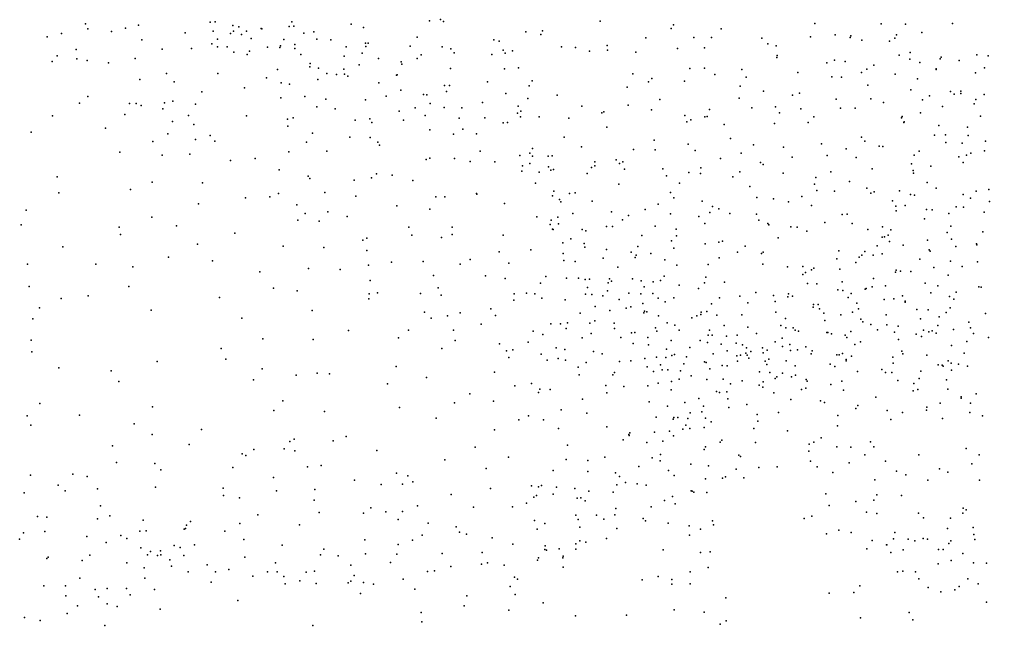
# Model space of a CAD drawing. Header units: metres. Extents: x -25 to 25, y -27.7 to 27.8.
# Drawn here: x 13.46 to 19, y -20.8 to -17.34 of the extents above; entities that cross this region are included whole.
import ezdxf

# ---------------------------------------------------------------- set-up
doc = ezdxf.new("R2010")
doc.units = ezdxf.units.M

msp = doc.modelspace()

# ---------------------------------------------------------------- linework, layer by layer
for p in [(15.8646, -17.3379, 5.5151), (13.8385, -17.3634, 0.6753), (13.8515, -17.3917, 1.5367), (14.0663, -17.3887, -5.29), (14.1406, -17.3715, 2.1755), (14.5495, -17.354, 3.6042), (14.5788, -17.3526, -10.5404), (14.6791, -17.3736, -11.1376), (14.7132, -17.3803, 4.4477), (14.8417, -17.3906, -11.3017), (14.8454, -17.3911, -6.5559), (15.0013, -17.3777, -5.7614), (15.0169, -17.352, 3.3378), (15.028, -17.3774, -9.9736), (15.3551, -17.3649, 3.5508), (15.425, -17.3839, -11.7818), (15.8028, -17.3464, -9.5148), (15.8826, -17.3493, -11.8794), (16.7773, -17.3479, -11.6584), (17.1828, -17.3892, 7.1963), (17.1957, -17.369, 4.2922), (17.4672, -17.392, 3.6619), (18.0029, -17.3613, -11.7674), (18.3811, -17.3625, -7.0895), (18.5205, -17.3658, -9.1746), (18.7889, -17.3606, -12.5712), (13.6191, -17.4384, 2.9543), (13.7002, -17.419, -5.1456), (13.9853, -17.4076, 1.7476), (14.4071, -17.4138, 4.082), (14.5666, -17.4054, -10.8569), (14.6651, -17.4181, -7.3424), (14.683, -17.4048, -5.3123), (14.7283, -17.425, -7.5881), (14.7563, -17.4047, -6.8541), (14.7836, -17.4466, -10.3393), (15.0847, -17.4175, 1.8137), (15.1415, -17.4086, 3.1484), (15.1584, -17.451, -4.8643), (15.7326, -17.4389, 6.1988), (16.3527, -17.4085, 3.4641), (16.4374, -17.4237, 6.8627), (16.4469, -17.4041, 5.083), (17.038, -17.4442, -11.7248), (17.3124, -17.4413, -11.6528), (17.4121, -17.4414, 3.3483), (17.7001, -17.4448, -11.6047), (17.9773, -17.4376, 7.0429), (18.1192, -17.427, -12.3764), (18.2042, -17.4414, -7.2219), (18.2073, -17.4317, 6.9707), (18.4592, -17.4459, -8.4863), (18.4681, -17.4252, -8.1939), (18.6136, -17.4127, -7.001), (14.1591, -17.454, 2.5805), (14.4426, -17.504, 1.166), (14.5591, -17.4771, 3.8583), (14.5913, -17.4945, 1.3654), (14.5919, -17.4518, 4.2679), (14.6465, -17.495, -5.5469), (14.8762, -17.4971, -7.2884), (14.9484, -17.4983, -10.2177), (14.9519, -17.4883, -6.7508), (14.9704, -17.4519, -7.6586), (15.0326, -17.481, 4.035), (15.0331, -17.5042, -6.4262), (15.2392, -17.4547, -7.8415), (15.3272, -17.4939, 2.5649), (15.4359, -17.4738, -8.0072), (15.4388, -17.4923, 3.2658), (15.4513, -17.4732, 2.2617), (15.6917, -17.4917, -11.9782), (15.874, -17.4945, 3.3811), (15.9245, -17.5063, 6.4468), (16.1695, -17.4544, -11.8957), (16.199, -17.4621, -8.6352), (16.5552, -17.4938, -11.7908), (16.6367, -17.4993, 4.9975), (16.8165, -17.487, 4.8239), (17.2187, -17.5051, 3.2492), (17.3723, -17.5001, 4.2512), (17.7334, -17.4775, 3.3617), (17.7808, -17.4894, -11.8417), (18.2707, -17.4567, -7.742), (18.4284, -17.463, -8.7184), (13.6758, -17.5458, 1.0612), (13.7836, -17.5092, 1.3634), (14.1215, -17.5608, 0.9721), (14.2746, -17.5073, -5.4367), (14.6843, -17.525, -10.705), (14.7601, -17.5384, 4.0987), (14.7746, -17.52, -5.9337), (15.0677, -17.5391, -7.4834), (15.3154, -17.5482, 2.9346), (15.417, -17.5306, -9.7259), (15.5112, -17.5608, 2.068), (15.7322, -17.5612, 5.852), (15.7547, -17.5399, -8.3108), (15.9432, -17.5296, 5.4763), (16.1576, -17.5389, 3.3638), (16.2219, -17.5144, 6.6966), (16.2342, -17.5305, -9.2026), (16.2764, -17.5173, -8.9529), (16.7159, -17.5189, 3.3137), (16.8184, -17.5141, -11.8386), (16.9802, -17.5252, 4.6972), (17.7856, -17.5562, 7.0919), (17.7876, -17.5448, 3.0165), (18.4847, -17.5421, -12.6417), (18.5469, -17.5273, 6.9206), (18.7237, -17.553, -7.1694), (18.9276, -17.5399, 3.3918), (18.9932, -17.5459, -0.7191), (13.6475, -17.5788, 0.6727), (13.7875, -17.5634, 3.0025), (13.8466, -17.5731, 0.8327), (13.9693, -17.5857, 1.5945), (15.1188, -17.6083, 1.9542), (15.1211, -17.589, -7.1129), (15.1692, -17.6166, -11.6647), (15.4011, -17.5979, -7.7189), (15.6407, -17.5802, -8.0935), (15.6435, -17.5935, -9.6223), (15.9214, -17.6176, -12.1002), (16.3094, -17.6146, 5.2695), (17.3723, -17.6157, 7.1573), (18.0708, -17.5868, 2.97), (18.1146, -17.5705, -12.5769), (18.1749, -17.579, 3.3233), (18.3403, -17.5991, 3.0351), (18.5459, -17.5649, 3.3444), (18.6023, -17.5843, 3.1086), (18.7175, -17.5642, -9.1419), (18.8262, -17.5737, -7.4127), (18.971, -17.6148, 3.6853), (14.2994, -17.6469, 2.0717), (14.5934, -17.6465, -6.0103), (14.8711, -17.672, 1.8716), (14.9347, -17.6248, -10.4151), (15.2167, -17.6464, -10.0054), (15.2709, -17.6525, -6.6625), (15.3135, -17.6217, -7.4487), (15.3175, -17.6502, -11.8974), (15.3354, -17.6614, -7.0591), (15.6137, -17.6575, 2.5725), (15.617, -17.6548, 2.9347), (16.2297, -17.6205, -8.4594), (16.9624, -17.6494, 7.0822), (17.2882, -17.6179, 3.0566), (17.4324, -17.6523, -12.0416), (17.5853, -17.6244, 3.9162), (17.6111, -17.6678, 2.8446), (17.9048, -17.6415, 3.499), (18.0992, -17.6652, -7.6983), (18.1555, -17.6673, -6.9629), (18.2696, -17.6416, -12.7015), (18.2999, -17.6223, -7.9343), (18.4612, -17.6515, -8.874), (18.695, -17.6195, 3.5271), (18.696, -17.6233, -6.9674), (18.9206, -17.6429, 2.9257), (14.1476, -17.6818, -5.543), (14.3441, -17.6954, 2.3791), (14.9546, -17.7002, -11.1661), (15.0036, -17.7082, -11.4008), (15.1644, -17.6812, -6.3097), (15.5136, -17.7008, -7.5688), (15.8886, -17.715, -8.0823), (15.9172, -17.7148, 3.0534), (16.1335, -17.6954, 6.5579), (16.3707, -17.7171, -12.0724), (16.388, -17.6891, 3.2306), (16.9303, -17.7244, -12.1857), (17.0519, -17.6953, 4.8579), (17.0717, -17.6753, 3.0648), (17.2589, -17.6905, 4.6194), (17.5765, -17.7202, -12.2141), (18.3057, -17.713, 2.8448), (18.5888, -17.6779, 2.908), (13.8508, -17.7777, 3.0804), (14.5021, -17.7524, 1.2618), (14.7454, -17.7298, -6.2371), (15.0902, -17.7794, -10.3991), (15.5546, -17.777, -7.1546), (15.6386, -17.7419, 2.2003), (15.7674, -17.7675, -7.8362), (15.7875, -17.7697, -9.6754), (15.8985, -17.7496, 6.2493), (16.2374, -17.7608, -8.2612), (16.5318, -17.7709, 5.2556), (17.7095, -17.7476, -7.4311), (17.8755, -17.7707, 3.6717), (17.9153, -17.7596, -7.0028), (18.5516, -17.7405, 6.9346), (18.6567, -17.7755, -0.6826), (18.7772, -17.7492, 3.7123), (18.7974, -17.7649, -7.1606), (18.8365, -17.7618, -0.4029), (18.8372, -17.7471, 2.6334), (18.9702, -17.7671, -0.8783), (13.8042, -17.8175, -5.3774), (14.0884, -17.8187, 0.9978), (14.1277, -17.8191, 2.8932), (14.1549, -17.8301, -5.6961), (14.2898, -17.8151, -5.8704), (14.3369, -17.8046, 1.1155), (14.4656, -17.8217, -6.1042), (14.9525, -17.787, -10.8), (15.1587, -17.8375, 2.022), (15.2092, -17.7937, -10.2035), (15.436, -17.7968, 2.0357), (15.8058, -17.8186, 2.4744), (16.1039, -17.8121, -12.2041), (16.3088, -17.8344, -9.3503), (16.3642, -17.7908, 6.6697), (16.6712, -17.8345, 2.9988), (16.9369, -17.8281, 5.0835), (17.1172, -17.7952, 7.0475), (17.5699, -17.7889, -7.2661), (17.778, -17.8382, 7.0003), (18.1243, -17.793, -12.7594), (18.3229, -17.7912, -6.7809), (18.3939, -17.8122, -12.8295), (18.6169, -17.798, 2.695), (18.731, -17.8349, -12.7638), (18.913, -17.8195, 6.9502), (18.9219, -17.7962, 2.4027), (13.6497, -17.8885, 3.1392), (14.0632, -17.881, 1.5355), (14.279, -17.8495, 1.8431), (14.4251, -17.8873, 2.1088), (14.7567, -17.8889, 1.8529), (15.2629, -17.8494, -6.3924), (15.6289, -17.8628, -6.8789), (15.7195, -17.8431, -12.2267), (15.7772, -17.8874, -7.2286), (15.8856, -17.8412, 6.0479), (15.9868, -17.8428, 2.7963), (16.3037, -17.8743, 5.4657), (16.3225, -17.8944, -8.913), (16.3243, -17.8629, -9.1369), (16.429, -17.8943, 2.944), (16.7858, -17.8726, 6.8854), (16.7968, -17.8665, -12.3083), (17.0695, -17.8539, 2.8479), (17.2607, -17.8865, -12.4011), (17.3744, -17.8938, 2.6976), (17.3868, -17.8921, 4.5798), (17.4012, -17.8531, 7.0449), (17.6422, -17.8435, 4.1596), (17.8017, -17.8713, 3.9191), (17.9231, -17.8493, 2.6054), (17.9964, -17.8942, 6.955), (18.1497, -17.8459, -7.8185), (18.2332, -17.846, 3.6145), (18.502, -17.8921, 2.5452), (18.6057, -17.871, 3.7359), (18.9484, -17.8911, 3.9041), (14.3343, -17.9209, 2.6342), (14.4569, -17.9386, 2.3165), (14.9921, -17.9077, -11.1395), (14.9928, -17.9476, -6.4267), (15.0241, -17.9004, -11.5918), (15.3775, -17.9136, -12.1142), (15.4606, -17.9069, -9.9863), (15.4737, -17.9263, -6.4469), (15.6533, -17.9135, -9.8439), (15.9716, -17.9023, 5.8162), (16.1175, -17.9, -9.6826), (16.2231, -17.9285, 2.8458), (16.2482, -17.9272, -8.068), (16.597, -17.9029, 6.7477), (17.2707, -17.9224, -7.4831), (17.2944, -17.9109, -7.1812), (17.4845, -17.938, -6.8855), (17.7724, -17.9336, -6.7766), (17.9639, -17.9272, -12.7233), (18.4971, -17.8997, -8.6943), (18.5116, -17.9267, -0.3076), (18.5134, -17.9223, -6.6237), (18.7099, -17.945, -0.8503), (13.5279, -17.9831, -5.2377), (13.9523, -17.9602, -5.575), (14.307, -17.9923, -6.0312), (14.55, -18.0011, 1.4825), (15.1348, -17.9877, -11.9047), (15.8038, -17.9695, -6.9779), (15.9395, -17.9931, -9.8431), (15.9918, -17.9655, 2.5838), (16.0709, -17.9915, -7.8206), (16.814, -17.9546, 2.8377), (18.6862, -18.0003, -8.856), (18.7492, -17.9975, -6.7162), (18.8746, -17.9542, -7.3077), (18.8782, -18.0004, -1.0259), (14.2219, -18.0361, 2.828), (14.4654, -18.0238, 1.2312), (14.577, -18.0328, 1.9883), (15.0998, -18.0399, 1.9983), (15.3476, -18.0111, -10.306), (15.4633, -18.0119, 2.0139), (15.5075, -18.0392, -12.2314), (15.517, -18.0562, -10.1577), (16.5702, -18.0102, 2.8147), (17.0847, -18.0279, -7.3105), (17.2784, -18.0502, -6.8134), (17.5217, -18.0177, -7.5919), (17.6527, -18.0541, -6.6165), (18.041, -18.048, -6.617), (18.2689, -18.0105, -6.6161), (18.2872, -18.0337, -0.475), (18.7513, -18.0412, -0.2041), (18.8439, -18.0448, 6.9592), (18.9769, -18.0335, -7.478), (14.0333, -18.0967, 3.0067), (14.2749, -18.1141, 1.226), (14.4326, -18.108, -6.205), (14.9986, -18.0955, -11.3267), (15.2151, -18.0917, -10.6682), (16.0917, -18.0912, -7.4038), (16.3189, -18.115, 5.7292), (16.3754, -18.1022, -8.6877), (16.3905, -18.0763, -7.9289), (16.6703, -18.0653, 5.3324), (16.9677, -18.0812, -7.1254), (17.09, -18.084, -12.5788), (17.319, -18.0868, -7.631), (17.5811, -18.1015, 6.9366), (17.823, -18.0673, -7.5997), (18.0735, -18.1149, -12.8204), (18.1809, -18.0766, 2.4736), (18.3704, -18.0619, 6.9701), (18.3906, -18.0634, -8.0656), (18.5695, -18.1136, 3.9668), (18.5991, -18.091, 6.987), (18.8677, -18.113, 2.2809), (18.8931, -18.1026, -8.8777), (18.9705, -18.0891, -12.7026), (14.6662, -18.1444, 2.3627), (14.8069, -18.1333, -6.4354), (15.7829, -18.138, -6.5001), (15.804, -18.13, -10.0302), (15.9448, -18.1327, 2.398), (16.0342, -18.1492, -6.7601), (16.1752, -18.1517, 2.6215), (16.3742, -18.1616, 6.2541), (16.3902, -18.1191, -9.1084), (16.4796, -18.1194, -8.3576), (16.502, -18.1173, 6.4907), (16.7453, -18.1521, -7.9162), (16.8679, -18.1394, -12.5528), (16.8867, -18.1607, 6.7746), (16.9061, -18.1526, -6.8982), (17.463, -18.1324, -12.5514), (17.6929, -18.1562, -6.4359), (17.7073, -18.1677, -12.6181), (17.8723, -18.1258, 4.1512), (18.2377, -18.1269, -7.8151), (18.5546, -18.1637, -8.5071), (18.8243, -18.123, -7.1286), (18.8502, -18.156, 4.0452), (14.9431, -18.197, 2.0615), (15.5, -18.2201, -6.4537), (16.3298, -18.2056, 5.9505), (16.334, -18.1745, -9.7513), (16.4279, -18.2107, -6.8318), (16.4808, -18.1794, -7.7445), (16.4953, -18.1996, -7.0603), (16.5099, -18.1952, 5.5017), (16.7021, -18.219, -6.7474), (16.727, -18.1842, -7.4236), (16.7466, -18.1753, 2.7051), (16.9157, -18.1935, -7.7354), (17.1336, -18.1924, -7.6802), (17.2828, -18.2121, -12.6256), (17.3494, -18.2175, -6.3995), (17.352, -18.1858, 2.5964), (17.575, -18.209, 2.5678), (17.8224, -18.2163, 2.5141), (18.0942, -18.2084, -7.6571), (18.3294, -18.1921, -6.4564), (18.5641, -18.2015, -0.9125), (18.5651, -18.2164, -6.4078), (18.664, -18.1759, -8.7188), (13.6757, -18.2373, 3.138), (14.219, -18.2682, 2.9106), (14.5052, -18.2714, 2.7437), (15.1084, -18.2333, -11.943), (15.1196, -18.2478, -11.0558), (15.3728, -18.2561, -10.6043), (15.4706, -18.2429, 1.9111), (15.5885, -18.228, -10.3098), (15.7066, -18.2581, -12.2847), (16.408, -18.2727, -8.8989), (16.8826, -18.2791, -6.453), (17.1559, -18.2315, -6.496), (17.2296, -18.2735, -6.2255), (17.5351, -18.2371, 4.4534), (18.0012, -18.279, -6.319), (18.0082, -18.2408, 6.896), (18.2003, -18.2636, 4.1186), (18.6449, -18.2699, 4.096), (13.6855, -18.3287, -5.3583), (14.0955, -18.3092, -5.8992), (14.94, -18.3327, -6.4736), (15.2044, -18.3271, 1.9553), (16.0712, -18.3326, 2.489), (16.0722, -18.3357, -6.5058), (16.5118, -18.3197, -9.5969), (16.6012, -18.3331, -8.2412), (16.6339, -18.3282, -12.5141), (17.1785, -18.3272, -5.9563), (17.6313, -18.2925, -6.1684), (18.0134, -18.315, 2.4892), (18.1143, -18.3203, -0.3246), (18.299, -18.3021, -0.585), (18.3222, -18.3311, 2.4307), (18.3421, -18.3239, 0.0591), (18.4851, -18.3178, -8.109), (18.696, -18.3021, -1.3283), (18.849, -18.3376, -0.0063), (18.924, -18.3187, -8.7765), (18.9965, -18.3097, 2.2019), (14.4839, -18.391, -6.2465), (14.7515, -18.3572, 2.6788), (14.8896, -18.3516, 2.5123), (15.3808, -18.348, -12.191), (15.8381, -18.3526, -10.2055), (15.8892, -18.3525, 2.253), (16.23, -18.3907, -12.29), (16.5046, -18.3459, 6.2697), (16.5436, -18.3678, -9.3559), (16.5527, -18.3803, 2.6531), (16.7303, -18.3768, 6.566), (17.1082, -18.3931, -7.7468), (17.1979, -18.3571, 4.9329), (17.3595, -18.3756, -7.5914), (17.6716, -18.3547, -7.4887), (17.7673, -18.3633, 6.8316), (17.852, -18.3802, -6.144), (17.9282, -18.3503, -0.0811), (18.446, -18.3737, -12.8294), (18.5497, -18.3383, -8.315), (18.5721, -18.343, -1.1467), (18.8919, -18.3584, -7.3574), (19.0005, -18.3784, -12.608), (13.4995, -18.4284, 3.1413), (15.0448, -18.398, -11.3821), (15.0914, -18.4471, 2.2013), (15.2217, -18.4376, -11.0149), (15.6158, -18.4031, -6.5219), (15.8036, -18.4217, 1.9533), (16.6207, -18.447, 5.3957), (16.8422, -18.4366, 5.1891), (17.0342, -18.4249, -12.6872), (17.4031, -18.441, -5.8522), (17.4189, -18.4076, 6.8459), (17.4538, -18.4196, 2.4966), (17.5171, -18.447, -12.6379), (17.9844, -18.4003, 0.1841), (18.4653, -18.4052, -0.8905), (18.4665, -18.4316, 4.25), (18.5181, -18.4013, 6.9703), (18.6399, -18.4237, -12.7455), (18.6728, -18.4269, -6.8859), (18.7676, -18.4479, 6.9392), (18.8105, -18.4085, 2.2469), (18.8512, -18.4108, -1.6317), (18.9689, -18.4387, 4.3186), (14.2159, -18.4671, -5.9995), (15.0498, -18.4857, -11.5773), (15.1717, -18.4907, -11.9403), (15.3317, -18.4643, 1.8542), (16.4159, -18.466, -9.8842), (16.4965, -18.4848, 5.6285), (16.5355, -18.4685, -6.4781), (16.9043, -18.4835, 2.5353), (16.938, -18.4578, -5.8193), (17.179, -18.4494, 6.7987), (17.3398, -18.4635, 4.8021), (17.6699, -18.4511, 2.4999), (17.6835, -18.4859, -5.9301), (18.0595, -18.4992, 0.3811), (18.1585, -18.4536, -6.1531), (18.1877, -18.4515, 6.8897), (18.2165, -18.504, -0.4624), (18.6291, -18.478, -1.6707), (13.4713, -18.5116, -5.181), (14.0292, -18.5244, -5.8053), (14.3575, -18.5167, 2.9936), (15.6844, -18.5252, 1.7814), (15.9309, -18.5242, -12.2338), (16.4903, -18.5092, -12.4529), (16.5038, -18.5371, -8.8827), (16.5076, -18.5392, 6.121), (16.538, -18.5055, -9.126), (16.6741, -18.5382, -9.6224), (16.695, -18.5464, 2.5639), (16.8127, -18.5211, -6.2591), (16.8464, -18.5203, -12.6623), (17.0917, -18.5194, -5.6861), (17.2098, -18.537, 0.619), (17.3746, -18.5047, 0.3656), (17.734, -18.5049, 4.4424), (17.7395, -18.5122, 0.4799), (17.8663, -18.5237, -12.6535), (17.9025, -18.526, 6.7912), (17.9564, -18.5487, 4.3761), (18.306, -18.5379, 4.3466), (18.3883, -18.5224, -7.9353), (18.4374, -18.5404, -6.1559), (18.7583, -18.5557, -8.5941), (18.7782, -18.52, 4.3824), (18.9624, -18.5525, -8.7005), (14.0373, -18.5675, 3.0598), (14.6905, -18.56, -6.3622), (15.4215, -18.5992, -12.0854), (15.4448, -18.5879, -10.8101), (15.7018, -18.5704, -10.4506), (15.871, -18.5848, -6.6447), (15.9322, -18.5668, 2.1199), (16.2228, -18.5712, 2.4842), (16.6099, -18.5914, -9.8171), (17.0153, -18.5728, 0.7009), (17.1838, -18.6033, 5.0195), (17.213, -18.5755, 0.8275), (17.4552, -18.6113, 0.7684), (17.4744, -18.6059, 0.0963), (17.7932, -18.5858, -0.1362), (18.3878, -18.5813, 0.2635), (18.4003, -18.5809, 2.3727), (18.4212, -18.57, -1.5264), (18.4287, -18.6062, -1.0714), (18.646, -18.6001, -6.7116), (18.7833, -18.5935, -7.2836), (13.7085, -18.6374, 3.113), (14.478, -18.6213, -6.2009), (14.9665, -18.6331, 2.7505), (15.1996, -18.6409, -11.3683), (15.4438, -18.6592, 1.8879), (16.2007, -18.6669, -10.138), (16.3802, -18.6548, -6.6517), (16.5626, -18.6154, -8.6757), (16.6849, -18.618, -8.3318), (16.69, -18.6386, -9.2482), (16.8137, -18.6524, 0.6185), (16.9535, -18.667, -5.9993), (16.9922, -18.6364, -7.9286), (17.1982, -18.6441, 0.3587), (17.3761, -18.6197, -5.6357), (17.56, -18.668, -7.5348), (17.6049, -18.6337, -5.7065), (17.7072, -18.6688, 4.6062), (18.1405, -18.6611, 0.5231), (18.289, -18.6635, -6.0135), (18.3577, -18.6318, -1.7802), (18.5073, -18.6287, -8.1704), (18.6547, -18.6552, -7.039), (18.6605, -18.6613, -6.3691), (18.807, -18.636, 6.8369), (18.9264, -18.6198, 4.6218), (18.9271, -18.6263, 2.1228), (14.3118, -18.6967, -6.0381), (14.5627, -18.7181, 3.0627), (15.5856, -18.7242, -6.6675), (15.7662, -18.7215, -12.0757), (16.0338, -18.7097, -6.7037), (16.5663, -18.6748, 5.5702), (16.5701, -18.7146, -12.4564), (16.633, -18.7203, -8.906), (16.7945, -18.702, -6.4496), (16.9774, -18.699, 6.6488), (16.9814, -18.6857, 0.4871), (17.0657, -18.6749, 1.0463), (17.1455, -18.7118, 2.2897), (17.4555, -18.7001, 6.788), (17.6978, -18.6763, -12.5623), (18.1274, -18.7065, -0.4149), (18.2563, -18.6973, -7.8117), (18.2706, -18.6845, 4.5332), (18.3349, -18.6841, -0.7109), (18.3865, -18.6765, -1.298), (18.6026, -18.7086, -1.8437), (18.7774, -18.7194, -12.4977), (18.9316, -18.7233, 5.2321), (13.5073, -18.7364, -5.3783), (13.8965, -18.7358, -5.6722), (14.1078, -18.7523, -5.8546), (14.8335, -18.7796, 2.9479), (15.1112, -18.7618, 2.6036), (15.2927, -18.7666, -11.7088), (15.4536, -18.7414, -10.9885), (15.9764, -18.7368, -10.2788), (16.2542, -18.7299, -12.2156), (16.8785, -18.7534, -9.5026), (17.2148, -18.7423, -7.7662), (17.3927, -18.7378, 1.0053), (17.7048, -18.7368, 0.8369), (17.8463, -18.7523, 2.4634), (17.9346, -18.7506, 4.5798), (17.9832, -18.7682, 6.6858), (17.9974, -18.7595, -1.985), (18.1454, -18.7655, -5.8385), (18.2366, -18.7261, -1.9553), (18.4675, -18.7714, -12.5645), (18.4923, -18.7755, 4.7861), (18.5499, -18.7782, -6.1903), (18.6825, -18.7563, 4.9523), (18.8445, -18.7494, 0.1599), (15.4629, -18.8307, -11.1919), (15.8248, -18.8005, -10.4703), (16.1217, -18.8034, 1.8811), (16.2347, -18.8179, 2.164), (16.4673, -18.8061, -10.1198), (16.5849, -18.8169, 5.749), (16.6531, -18.8161, 2.3073), (16.6902, -18.8241, 5.4896), (16.7157, -18.8227, 6.2838), (16.8295, -18.8195, -8.297), (16.8423, -18.8338, 2.1596), (16.9612, -18.8197, 1.237), (17.0104, -18.8323, -5.8647), (17.1208, -18.8303, -5.5065), (17.1415, -18.8052, -12.6259), (17.3806, -18.8114, 2.2679), (17.9347, -18.7962, 0.7967), (17.9492, -18.7846, -7.6146), (18.3381, -18.8175, -1.0387), (18.4637, -18.7829, 6.7458), (18.7631, -18.7988, -8.4106), (13.5158, -18.8639, -5.5791), (14.0852, -18.8646, 3.0898), (14.9108, -18.8736, -6.4434), (15.0466, -18.8889, 2.7657), (15.8523, -18.8722, -11.9041), (16.4364, -18.8443, 2.2556), (16.7047, -18.8703, -10.0885), (16.8183, -18.8885, 1.3857), (16.8228, -18.8437, -12.5373), (17.0278, -18.8661, 2.0374), (17.0802, -18.8383, -3.7788), (17.2275, -18.8564, 1.24), (17.3377, -18.8761, 0.2901), (17.3723, -18.8428, -5.4413), (17.4866, -18.8394, 0.1233), (17.9615, -18.8474, -0.3257), (18.014, -18.8487, -1.7485), (18.1347, -18.8834, 0.7027), (18.1579, -18.8377, 2.4061), (18.1621, -18.8868, -1.5144), (18.2899, -18.8787, -5.9641), (18.2956, -18.8746, 4.8139), (18.3305, -18.8669, 0.4552), (18.4053, -18.8608, 2.2655), (18.6333, -18.8446, 0.234), (18.7045, -18.8605, 6.6597), (18.9385, -18.8655, -12.2911), (18.9518, -18.8681, -8.5116), (13.6983, -18.9331, 3.0591), (13.8534, -18.9175, -5.7801), (14.6027, -18.9274, -6.2429), (15.4559, -18.9339, -6.6649), (15.4579, -18.9065, 2.1266), (15.505, -18.9001, -11.5477), (15.7498, -18.9038, -10.7141), (15.869, -18.9132, -6.7604), (16.2843, -18.9416, 1.2395), (16.2863, -18.9057, -12.0949), (16.3558, -18.9016, 1.7083), (16.4045, -18.9054, 1.9462), (16.4427, -18.9311, 1.1), (16.5765, -18.9409, -12.3273), (16.6927, -18.9084, 1.9717), (16.7299, -18.9099, 0.6309), (16.7928, -18.9171, 1.7776), (16.8846, -18.9384, 6.3997), (16.9412, -18.9029, -3.4596), (17.0085, -18.9061, -6.2132), (17.0768, -18.9046, 5.2549), (17.1072, -18.9306, 6.6001), (17.1968, -18.9289, -3.5219), (17.4578, -18.9293, -7.7314), (17.575, -18.9197, 4.961), (17.6659, -18.8984, -0.0607), (17.7674, -18.9156, 4.8367), (17.8476, -18.9229, 6.6174), (17.8517, -18.9055, -1.8948), (17.8753, -18.9195, -2.1644), (18.1925, -18.9264, -0.6173), (18.2104, -18.9039, -2.2047), (18.399, -18.9381, -12.4197), (18.4535, -18.934, -8.1547), (18.5031, -18.9166, 5.1037), (18.5182, -18.9472, -2.0859), (18.664, -18.9009, -12.3657), (18.7707, -18.9215, -2.0294), (18.7958, -18.9358, 2.0288), (18.8094, -18.896, -7.3651), (13.5744, -18.985, -5.8315), (14.2129, -18.9993, -5.9619), (15.1316, -19.001, -6.5243), (16.1519, -18.9914, 1.4427), (16.7489, -18.9777, 5.6441), (16.8317, -19.0019, -8.7473), (16.925, -18.9886, 5.4287), (16.9521, -18.9796, -9.3859), (17.0194, -18.9621, -8.1615), (17.1487, -18.9519, 1.6601), (17.4121, -18.9634, -12.4808), (17.6195, -18.9566, 1.0883), (17.7762, -18.9501, -7.6813), (17.9929, -18.983, -7.7997), (17.9946, -18.9667, -5.6709), (18.0213, -18.9675, 6.5012), (18.0297, -18.9915, 0.8943), (18.2419, -18.9596, 6.4918), (18.2522, -18.9912, -0.8841), (18.5179, -18.9531, 6.5504), (18.5856, -18.9956, -6.2785), (18.6502, -18.9974, -6.7271), (18.7761, -18.9863, 6.4743), (13.5369, -19.0494, -6.0446), (14.7296, -19.0445, 3.0358), (15.7735, -19.0108, -10.9338), (15.812, -19.0455, -11.4134), (15.9043, -19.0314, 1.8987), (15.9773, -19.0147, -11.6958), (16.1789, -19.0297, -11.8391), (16.6634, -19.016, -3.463), (17.0261, -19.0152, -4.0177), (17.0296, -19.005, -12.4699), (17.0435, -19.009, -10.1184), (17.1098, -19.0309, 0.5212), (17.2998, -19.0437, -3.991), (17.3289, -19.0315, 1.5285), (17.3509, -19.0236, -7.8961), (17.3534, -19.0102, 5.2186), (17.3859, -19.0061, -3.6208), (17.4437, -19.0287, 2.0952), (17.5863, -19.0255, 6.6263), (17.779, -19.0116, -5.3943), (17.8356, -19.0464, 1.0895), (18.053, -19.0165, 4.9426), (18.0589, -19.0578, -12.3316), (18.1513, -19.025, -5.8357), (18.2185, -19.0108, -8.0113), (18.2643, -19.05, -2.4862), (18.409, -19.0255, -2.2638), (18.6058, -19.0497, 5.5568), (18.712, -19.0373, -7.1724), (18.7526, -19.0126, -8.2976), (18.9776, -19.0182, -2.1884), (15.9401, -19.1127, -11.187), (16.0966, -19.0802, -10.5706), (16.4953, -19.0779, -6.7523), (16.5511, -19.077, -12.1273), (16.5834, -19.1033, 1.0228), (16.5902, -19.0725, -3.6975), (16.7184, -19.0728, -4.0703), (16.7462, -19.06, -6.6029), (16.8558, -19.0734, -10.3904), (16.8579, -19.1049, 6.0135), (17.0929, -19.0996, -10.3842), (17.1593, -19.0712, 5.4029), (17.204, -19.0854, -3.3351), (17.4005, -19.1134, 0.3647), (17.4847, -19.0867, -3.8851), (17.6199, -19.0969, -7.8503), (17.8088, -19.0865, -12.3035), (17.8374, -19.1007, 6.431), (17.8796, -19.0994, -0.3812), (18.2765, -19.0666, 5.1644), (18.323, -19.0818, 0.6105), (18.3596, -19.1114, -2.8146), (18.4139, -19.0827, 5.4206), (18.4788, -19.0915, 6.2553), (18.704, -19.0864, -12.1327), (18.7939, -19.1099, 6.1099), (18.8819, -19.0685, 5.8159), (18.8917, -19.0996, -7.3939), (14.8508, -19.164, -6.4008), (15.1381, -19.1678, 2.5983), (15.3387, -19.1153, 2.3402), (15.626, -19.1567, -6.7364), (15.6814, -19.1141, 2.1257), (16.3936, -19.1186, -11.8763), (16.4494, -19.138, 1.1903), (16.6744, -19.1566, -4.2658), (16.7259, -19.1331, 0.8662), (16.8939, -19.1547, -12.2564), (16.9561, -19.1296, -9.1284), (16.9748, -19.1273, -3.2768), (17.0484, -19.1554, 5.6488), (17.1004, -19.1187, 6.404), (17.2281, -19.1139, -8.0961), (17.3935, -19.142, -5.1463), (17.4165, -19.1424, 5.4314), (17.4988, -19.1473, 1.5719), (17.5594, -19.1413, -12.2667), (17.6687, -19.1333, -1.909), (17.8154, -19.1588, -2.5203), (17.8903, -19.1142, 5.096), (17.909, -19.1198, -1.464), (18.0715, -19.1261, 6.1843), (18.076, -19.1265, -2.8866), (18.0982, -19.1339, -1.1769), (18.1755, -19.1427, 5.9233), (18.1859, -19.1562, 5.5046), (18.2087, -19.1214, 2.17), (18.4583, -19.1257, 6.0094), (18.4811, -19.1678, -12.0934), (18.5817, -19.137, -8.1985), (18.612, -19.1498, 0.4061), (18.6237, -19.1144, 1.9198), (18.654, -19.1237, -2.4402), (18.6719, -19.1166, -6.4979), (18.6948, -19.1315, -2.8198), (18.9077, -19.1335, -2.5872), (18.9941, -19.1559, -3.2786), (13.5268, -19.1716, -6.3397), (14.6121, -19.2192, -6.3084), (15.8722, -19.2187, 2.0474), (15.9481, -19.1717, -6.8324), (16.202, -19.1917, -10.7996), (16.3649, -19.1819, -11.6551), (16.5246, -19.2144, -10.7112), (16.9642, -19.1901, -8.6847), (17.0522, -19.1969, -5.8272), (17.1547, -19.2216, -4.2464), (17.1825, -19.1735, -12.2753), (17.2882, -19.2133, -10.0608), (17.3482, -19.1732, 6.4688), (17.3905, -19.1843, -10.2527), (17.4681, -19.1938, -8.0123), (17.5526, -19.1879, -4.0585), (17.5888, -19.1979, 1.9165), (17.6119, -19.2139, -3.7464), (17.7043, -19.2146, 5.4847), (17.7758, -19.1805, 2.1489), (17.8173, -19.2066, -3.07), (17.8604, -19.1946, 6.2055), (17.952, -19.2092, 1.26), (18.23, -19.1953, -10.6207), (18.264, -19.1795, 0.7997), (18.7839, -19.2016, -3.1244), (18.87, -19.1784, -11.9058), (13.5312, -19.2365, 2.8918), (14.6392, -19.2797, 2.9719), (16.2422, -19.2318, -11.0973), (16.2551, -19.27, -6.8377), (16.2783, -19.2259, 1.4045), (16.4402, -19.2511, -4.1405), (16.5369, -19.2756, -3.4442), (16.5741, -19.2249, -11.8398), (16.739, -19.2353, -10.7281), (16.7878, -19.2488, -3.2296), (17.0311, -19.2763, -12.0941), (17.0975, -19.2682, -10.7138), (17.1523, -19.2704, 5.9637), (17.1852, -19.2575, -5.3604), (17.2014, -19.2523, -3.1936), (17.2704, -19.2668, 5.7549), (17.422, -19.2481, -10.6038), (17.5024, -19.2316, -4.9667), (17.5564, -19.2611, 0.2432), (17.5785, -19.2573, -1.5917), (17.6088, -19.2448, -10.4937), (17.6159, -19.2556, 6.2848), (17.6248, -19.2726, -4.2572), (17.6364, -19.2345, -2.936), (17.7074, -19.2432, -0.073), (17.7303, -19.2273, -7.9755), (17.7394, -19.2797, -3.3883), (17.8637, -19.2306, -5.5214), (17.9029, -19.2266, 5.65), (17.982, -19.2489, -12.1164), (17.9871, -19.2321, -0.7229), (18.1277, -19.2538, -10.4302), (18.1409, -19.255, 2.0075), (18.1597, -19.247, -8.0793), (18.2127, -19.2616, -10.9142), (18.4487, -19.2685, 0.6986), (18.4998, -19.2335, -3.0533), (18.505, -19.2485, -10.7907), (18.6412, -19.2569, -11.8943), (18.8548, -19.2445, -8.312), (13.6857, -19.3289, -6.5697), (14.2473, -19.2935, -6.2606), (14.846, -19.3344, 2.8148), (15.6114, -19.3217, 2.2539), (16.4734, -19.2848, -11.0842), (16.5785, -19.2841, -11.554), (16.6511, -19.3242, -11.204), (16.6963, -19.2982, -10.9452), (16.8872, -19.2925, 0.7995), (16.9524, -19.2897, -4.3981), (17.0457, -19.323, -5.9987), (17.1204, -19.3125, -5.554), (17.2552, -19.3058, -12.0343), (17.3722, -19.2952, -4.3895), (17.3811, -19.2991, -3.0766), (17.4036, -19.3349, -4.7519), (17.4732, -19.3149, -11.9933), (17.5011, -19.3168, 6.1129), (17.5607, -19.2905, 5.8296), (17.7183, -19.2916, 1.7001), (17.7279, -19.3103, -4.6766), (17.8387, -19.2897, -1.2353), (17.8895, -19.3176, -0.9824), (18.0895, -19.3087, 1.4575), (18.1159, -19.3212, 1.7157), (18.1813, -19.2814, 1.2499), (18.1822, -19.288, -12.0155), (18.4491, -19.3015, -11.0409), (18.7067, -19.3113, 0.5437), (18.7303, -19.3143, -10.7467), (18.7361, -19.3185, -6.6344), (18.7642, -19.2893, -6.8581), (18.7807, -19.3023, -10.961), (18.8238, -19.3077, -7.0917), (18.8748, -19.3194, -3.3691), (13.9835, -19.345, -6.4262), (15.0407, -19.37, 2.6122), (15.1602, -19.3598, -6.557), (15.2308, -19.3625, 2.4471), (15.7843, -19.3841, -6.8534), (16.1739, -19.3533, 1.6985), (16.6559, -19.3683, -6.6736), (16.8495, -19.3695, -11.384), (16.858, -19.3547, -11.5988), (17.0818, -19.3501, -9.1223), (17.131, -19.3393, -9.675), (17.1637, -19.3408, -8.4628), (17.2355, -19.3453, -4.5434), (17.2957, -19.3746, -5.1049), (17.6871, -19.3524, -10.2258), (17.7456, -19.3555, -5.1996), (17.7757, -19.3903, -0.687), (17.7853, -19.3808, -3.7913), (17.8179, -19.3584, -4.0368), (17.8684, -19.3793, -4.4547), (17.8928, -19.3715, -11.8495), (18.246, -19.3501, -11.1908), (18.3859, -19.3374, -8.1383), (18.4063, -19.3556, 0.9367), (18.4414, -19.3558, -11.3087), (18.5989, -19.3905, -6.4042), (18.6075, -19.3472, -11.623), (18.7836, -19.3418, -11.4045), (14.0277, -19.4075, 2.8913), (14.7962, -19.3966, -6.4468), (15.563, -19.4207, -6.7933), (16.2893, -19.4308, 1.4797), (16.3837, -19.4177, -3.839), (16.8089, -19.43, -3.1185), (16.9113, -19.4346, -6.3811), (17.0497, -19.4314, -11.5034), (17.1088, -19.416, -9.3529), (17.1844, -19.4076, -11.6801), (17.228, -19.3931, 0.5596), (17.3852, -19.3952, -1.5939), (17.4797, -19.3935, -10.9049), (17.5201, -19.4196, -2.7826), (17.588, -19.4031, -2.1383), (17.6855, -19.427, -0.9517), (17.7059, -19.4386, -11.6916), (17.7067, -19.4083, -11.0482), (17.9519, -19.444, -10.2014), (17.9531, -19.3956, -5.6403), (17.9593, -19.4059, -11.2094), (18.0946, -19.4237, -11.3854), (18.1575, -19.4057, -11.6846), (18.4768, -19.4015, -10.4591), (18.5675, -19.418, 0.7979), (18.7536, -19.3966, 1.5886), (16.0327, -19.4767, 1.989), (16.4254, -19.4698, -4.3493), (16.4322, -19.4507, -6.7875), (16.4914, -19.4527, -3.3049), (16.8147, -19.4716, 1.0036), (17.1824, -19.4542, -11.0459), (17.4401, -19.4649, -8.342), (17.4586, -19.4688, -1.9717), (17.4996, -19.4667, -1.1387), (17.7681, -19.4718, -11.3745), (17.9272, -19.4535, -11.5604), (18.1669, -19.4573, -5.8974), (18.3507, -19.4955, -6.1636), (18.5639, -19.4609, 1.3719), (18.5913, -19.4522, -3.3435), (18.7618, -19.4501, -8.2625), (18.8389, -19.4942, -3.9955), (18.9236, -19.4764, -6.9507), (13.5763, -19.5327, 2.7085), (14.2209, -19.5517, -6.5309), (14.9655, -19.5167, -6.5586), (15.6302, -19.5556, 2.2737), (15.9444, -19.5284, -6.8864), (16.1681, -19.5186, -6.8651), (16.6759, -19.5077, -4.505), (17.0565, -19.5239, -3.0048), (17.1604, -19.5476, -1.3144), (17.2596, -19.5261, -8.6996), (17.3407, -19.5038, -11.1905), (17.3662, -19.5486, -9.9111), (17.5065, -19.5054, -11.3197), (17.5105, -19.5548, -2.3291), (17.615, -19.538, 0.1827), (17.8651, -19.5093, -4.6793), (18.0356, -19.5177, -4.3978), (18.0581, -19.5273, -3.5949), (18.2473, -19.544, -3.4841), (18.6426, -19.5532, -3.6976), (18.7178, -19.5301, 1.084), (18.8391, -19.5025, 0.7963), (18.8914, -19.5307, 1.2922), (13.5053, -19.6031, -2.4288), (13.8037, -19.6, 2.6996), (14.9134, -19.5726, 2.5593), (15.2022, -19.5784, -6.6608), (16.3668, -19.6022, -3.5348), (16.5548, -19.5689, 1.2544), (16.7011, -19.5885, -2.9975), (17.0958, -19.6098, -1.5379), (17.2206, -19.6118, -9.5987), (17.2907, -19.5853, -4.8413), (17.3575, -19.5802, 0.4686), (17.6723, -19.5948, -0.4576), (17.7954, -19.5836, -5.1815), (18.1337, -19.6011, -10.1208), (18.2373, -19.5609, -4.0207), (18.4149, -19.573, -3.6133), (18.5036, -19.5847, -8.2038), (18.6409, -19.5712, -4.0714), (18.8884, -19.5839, -10.6867), (18.9602, -19.6033, -8.4212), (13.5261, -19.657, -6.8651), (14.1155, -19.6496, 2.6823), (15.8411, -19.6173, 2.1771), (16.313, -19.6268, -4.0882), (16.4525, -19.6262, -3.1668), (16.8145, -19.6652, -4.4691), (17.1932, -19.6229, -2.8374), (17.1965, -19.613, -1.7299), (17.2652, -19.6556, -1.9282), (17.2768, -19.6182, -8.9475), (17.3786, -19.6161, -0.9443), (17.4101, -19.6368, -5.376), (17.6768, -19.6344, -0.0951), (18.1311, -19.6595, -8.2304), (18.436, -19.6235, -10.3123), (18.7316, -19.6174, -6.5242), (14.2193, -19.7104, -6.6773), (14.5004, -19.6807, -6.6154), (15.3265, -19.7219, 2.3191), (16.1729, -19.6836, 1.7153), (16.5388, -19.6748, -4.3749), (16.941, -19.7097, -1.4255), (16.943, -19.716, 0.8865), (16.9461, -19.7, -2.8395), (17.0867, -19.6968, -1.0692), (17.1726, -19.691, 0.5933), (17.1951, -19.7165, -4.6842), (17.2484, -19.6787, -9.3843), (17.2882, -19.6753, -5.6393), (17.3709, -19.67, -2.2086), (17.6549, -19.6751, -9.999), (17.8466, -19.6881, -8.3225), (13.9918, -19.7743, 2.5272), (14.4292, -19.7668, 2.5279), (15.0045, -19.7505, 2.389), (15.0296, -19.7359, -1.1794), (15.2524, -19.7462, -1.1607), (16.5901, -19.7704, -2.8787), (16.9082, -19.7393, -1.2047), (17.0424, -19.7554, -1.7025), (17.1341, -19.7474, -2.6637), (17.4611, -19.7532, -5.1813), (17.4709, -19.7414, -8.7943), (17.6639, -19.7549, -8.534), (17.9694, -19.7656, -5.3883), (17.9967, -19.7539, -4.8038), (18.0392, -19.7282, -5.6347), (18.3199, -19.751, -6.178), (14.7323, -19.8198, -6.7044), (14.7528, -19.8297, 2.4092), (14.7987, -19.7947, -1.1664), (14.9724, -19.7924, -0.8029), (15.0338, -19.8022, -6.6924), (15.5011, -19.8011, -0.9587), (16.0634, -19.7819, -6.8994), (17.1205, -19.8238, -2.4246), (17.3714, -19.7952, 0.3821), (17.3773, -19.7798, -9.127), (17.5688, -19.8285, -9.793), (17.9685, -19.8051, -5.1348), (18.1283, -19.7799, -4.6349), (18.2072, -19.7821, -10.0269), (18.2874, -19.8266, -8.2581), (18.3386, -19.7803, -4.4374), (18.596, -19.825, -6.4553), (18.8669, -19.7902, -10.5839), (18.9415, -19.8268, -4.5498), (14.0151, -19.8699, -6.8821), (14.234, -19.8761, 2.3924), (15.1831, -19.8865, -1.4119), (15.8897, -19.8544, 2.0524), (16.253, -19.8393, -3.8103), (16.5831, -19.8518, -4.2491), (16.7067, -19.8584, 1.1103), (16.8038, -19.8397, -2.6996), (17.0737, -19.8426, -2.018), (17.1202, -19.86, -5.9872), (17.2945, -19.8796, -0.7055), (17.3962, -19.8887, -4.9103), (17.5778, -19.8357, -0.008), (17.9774, -19.8619, -8.3714), (18.1985, -19.8719, -5.9505), (18.4055, -19.8611, -10.0906), (18.8996, -19.8764, -6.6161), (13.5238, -19.9413, 2.1094), (13.7658, -19.9361, -2.0839), (14.268, -19.9125, -6.8879), (14.6799, -19.8975, -1.5066), (15.1056, -19.8952, -0.6136), (15.6136, -19.9299, 2.1717), (16.1248, -19.9036, 1.6259), (16.5074, -19.9153, 1.2063), (16.7071, -19.9207, -1.324), (16.8643, -19.9285, -6.4026), (16.9984, -19.8919, -4.4133), (17.1673, -19.9153, -4.5655), (17.1984, -19.9433, 0.4215), (17.5539, -19.9081, -9.0219), (17.6823, -19.898, -8.7074), (17.7882, -19.8944, -9.7954), (18.0155, -19.894, -9.8422), (18.1046, -19.9272, -5.4197), (18.4684, -19.9186, -4.5653), (18.5223, -19.9395, -8.3212), (18.7151, -19.9065, -4.5443), (18.7614, -19.9254, -8.4129), (13.6817, -20.0001, 1.8286), (13.8465, -19.949, 2.251), (14.9118, -19.9547, 2.2738), (15.3741, -19.9698, 2.2112), (15.5268, -19.9961, -0.6532), (15.6472, -19.9934, -1.1779), (15.6786, -19.9456, -6.8912), (15.7071, -19.9809, -0.8281), (16.871, -19.9976, -1.789), (16.8868, -19.9493, -4.2098), (16.9214, -19.9846, 0.8258), (16.9871, -19.9907, -6.2348), (17.0393, -19.9992, 0.5877), (17.3785, -19.9629, -0.437), (17.4762, -19.9586, -5.2295), (17.4933, -19.9516, -0.1841), (17.5976, -19.9565, -9.5143), (18.3459, -19.969, -4.7456), (18.6472, -19.9706, -10.2318), (18.9421, -19.9705, -4.7136), (13.4883, -20.0425, -7.0042), (13.722, -20.0309, -7.001), (13.9055, -20.0196, 2.0221), (14.237, -20.0108, 2.2001), (14.6233, -20.016, -0.9091), (14.9292, -20.0322, -1.5701), (15.148, -20.0248, -6.7159), (15.9256, -20.0516, -0.9893), (16.1511, -20.0178, 1.4218), (16.3852, -20.0027, -2.9373), (16.4252, -20.0096, -3.8877), (16.4421, -20.0002, -6.7337), (16.5084, -20.0509, -2.7287), (16.5264, -20.0106, -1.2156), (16.6311, -20.0173, -3.9352), (16.7113, -20.0326, -6.5559), (16.8503, -20.0394, -2.2585), (17.2958, -20.0309, 0.2015), (17.3022, -20.0334, -4.6837), (17.3108, -20.0391, -5.7004), (17.3849, -20.042, -0.0162), (18.0649, -20.048, -9.6331), (18.3573, -20.0537, -6.2046), (14.6262, -20.0575, -0.5419), (14.7164, -20.0706, 2.2069), (15.143, -20.0855, -0.4303), (16.3558, -20.1011, -1.0089), (16.3977, -20.0682, -3.266), (16.4129, -20.0575, -3.648), (16.6445, -20.0736, -0.8081), (16.667, -20.0712, -2.5438), (16.6905, -20.0892, 1.0062), (17.1433, -20.0874, -4.2949), (17.1904, -20.0645, -5.9072), (17.2053, -20.1051, -0.3798), (18.2366, -20.092, -5.4026), (18.3397, -20.0853, -5.0793), (18.4982, -20.058, -9.9638), (13.9234, -20.118, 1.7723), (15.1724, -20.1546, 2.0936), (15.4255, -20.1597, -1.3841), (15.4673, -20.1283, -0.4799), (15.552, -20.1509, -6.8118), (15.6486, -20.1496, 1.939), (15.7344, -20.1174, -0.6336), (16.0539, -20.1241, -0.8241), (16.2756, -20.1232, 1.19), (16.8657, -20.1333, -0.5793), (17.0679, -20.1236, 0.2939), (18.0839, -20.1145, -8.5177), (18.2977, -20.1526, -9.6513), (18.3568, -20.1608, -8.4519), (18.5936, -20.1583, -8.5046), (18.8479, -20.1596, -8.6811), (18.8496, -20.1302, -10.2493), (18.8669, -20.1407, -2.8047), (13.5641, -20.1777, -2.2541), (13.6171, -20.1816, -1.8204), (13.9061, -20.1907, 1.3161), (13.9768, -20.1743, -1.7482), (14.1671, -20.1998, -7.1766), (14.4372, -20.2074, -1.2202), (14.7193, -20.2183, -1.5842), (14.821, -20.1684, -0.2592), (15.6239, -20.1947, -1.2726), (15.794, -20.2154, 1.6818), (16.4021, -20.2005, -0.6756), (16.46, -20.2176, -1.3321), (16.6378, -20.171, -3.4761), (16.6517, -20.1959, -0.563), (16.7559, -20.1703, -1.7466), (16.7967, -20.1925, -6.4248), (16.8613, -20.1686, 0.6595), (17.0223, -20.1894, -6.14), (17.0361, -20.2027, -0.1292), (17.1659, -20.2165, -3.888), (17.4174, -20.2039, -4.9041), (17.9422, -20.1897, -9.1475), (17.9845, -20.1761, -8.7132), (18.6234, -20.1861, -6.3981), (18.7768, -20.1876, -3.0072), (13.4845, -20.2724, -7.088), (13.6057, -20.2646, 0.8985), (14.1471, -20.262, 1.7377), (14.1834, -20.2599, -1.4997), (14.4004, -20.2513, 1.9772), (14.4093, -20.247, -0.8633), (14.4154, -20.2277, -0.6015), (14.6335, -20.2613, 0.033), (15.0602, -20.2266, -0.2555), (15.9541, -20.2377, -0.5418), (15.9742, -20.2685, -1.1878), (16.4164, -20.25, -2.8636), (16.6613, -20.2388, -2.3335), (16.8725, -20.2464, 0.1795), (17.2854, -20.2317, -4.1505), (17.3495, -20.2506, -4.6074), (17.4245, -20.2257, -5.4219), (18.0692, -20.2769, -8.8841), (18.1402, -20.2563, -9.2512), (18.2104, -20.2694, -8.6441), (18.4589, -20.2704, -9.5172), (18.761, -20.2474, -9.9447), (18.9064, -20.2416, -6.5163), (13.4603, -20.3079, -1.7459), (13.8452, -20.2932, -1.6093), (13.9553, -20.3275, -7.2309), (14.0392, -20.2859, 1.1265), (14.0735, -20.3046, 0.8731), (14.7427, -20.3098, -7.0311), (15.4336, -20.3124, 1.8132), (15.7043, -20.3142, -6.7674), (15.7598, -20.2842, -0.3625), (16.0141, -20.2796, 1.162), (16.1609, -20.2995, -6.7445), (16.6604, -20.3163, 0.7046), (16.6953, -20.3256, -3.0367), (16.8133, -20.3044, -3.242), (17.2868, -20.2845, -5.6803), (18.3303, -20.3161, -5.7682), (18.4522, -20.3057, -3.0698), (18.5364, -20.3069, -5.2553), (18.5744, -20.3168, -2.7551), (18.6221, -20.3048, -3.4355), (18.6468, -20.3078, -8.7752), (18.7784, -20.3181, -8.9515), (18.9105, -20.2807, -3.4406), (18.9158, -20.3105, -5.0568), (14.1538, -20.3578, 1.4321), (14.2095, -20.3785, -1.6796), (14.2656, -20.3742, -1.0896), (14.3449, -20.3432, -0.074), (14.3782, -20.3552, 0.6665), (14.4601, -20.3397, 0.4072), (14.9606, -20.3415, -0.0387), (15.1995, -20.3647, 1.8322), (15.6225, -20.3385, 1.6164), (16.1029, -20.383, -0.3043), (16.2784, -20.3372, 0.931), (16.4614, -20.3673, -2.4661), (16.4631, -20.3461, -0.3496), (16.4695, -20.3704, 0.7761), (16.5429, -20.3621, -1.5531), (16.6376, -20.3351, -0.1918), (16.6381, -20.3641, 0.0342), (17.1373, -20.3689, -3.6281), (17.3488, -20.3835, -3.9626), (17.4046, -20.3795, -4.4508), (18.3002, -20.3626, -8.9059), (18.4126, -20.3397, -3.3298), (18.4129, -20.3407, -5.5217), (18.4359, -20.3831, -6.0109), (18.5063, -20.3684, -9.1465), (18.7088, -20.3667, -9.2176), (18.7356, -20.3672, -6.3395), (18.768, -20.3328, -9.7426), (13.6171, -20.4181, -1.5321), (13.6242, -20.4112, -7.1664), (13.8179, -20.4302, -1.4181), (13.8619, -20.3993, 0.6288), (14.0729, -20.443, -1.916), (14.1918, -20.3975, 0.3026), (14.2489, -20.4005, 1.1959), (14.2686, -20.3976, -0.7919), (14.3186, -20.4262, 1.6016), (14.3989, -20.4016, 0.9744), (14.7467, -20.41, 0.6251), (14.9231, -20.443, 0.4462), (15.1792, -20.3974, -0.0553), (15.2805, -20.4032, -6.6841), (15.4358, -20.3912, -1.5004), (15.579, -20.4406, 1.2567), (15.6148, -20.3928, -1.3802), (15.8741, -20.3896, -0.1508), (16.1327, -20.442, 0.6688), (16.4185, -20.4277, 0.5266), (16.4252, -20.4144, -0.0739), (16.563, -20.4151, -2.1974), (16.5655, -20.4039, -2.8221), (18.7815, -20.4302, -2.3271), (18.8477, -20.3899, -9.3779), (18.9077, -20.4424, -3.6547), (14.1736, -20.4712, 0.0857), (14.3283, -20.4627, -7.3242), (14.4238, -20.4946, 1.3108), (14.5321, -20.4553, -1.6279), (14.5794, -20.494, 1.7033), (14.657, -20.4802, 1.0218), (14.8775, -20.4949, 1.7152), (14.9324, -20.4948, 0.7762), (15.0969, -20.4964, 1.5529), (15.1463, -20.4903, 0.2647), (15.3522, -20.4557, 1.4399), (15.7909, -20.4918, 0.3178), (15.8299, -20.4893, -1.3361), (15.9232, -20.463, 0.7677), (16.0987, -20.451, 0.2004), (16.2276, -20.4562, 0.3986), (16.5652, -20.4673, -1.8817), (17.29, -20.4953, -3.7296), (17.3941, -20.47, -5.3301), (18.4742, -20.4943, -3.6369), (18.5046, -20.4912, -5.7802), (18.5767, -20.4939, -2.3925), (18.7067, -20.4492, -5.3398), (18.9837, -20.4446, -9.6815), (13.8057, -20.5305, -7.2848), (14.1764, -20.5298, -0.4222), (14.7925, -20.5198, -7.1082), (14.971, -20.5215, -6.9471), (15.0608, -20.5456, 1.0398), (15.3526, -20.5471, -1.6825), (15.3712, -20.515, 1.2232), (15.6508, -20.5364, 0.7887), (16.2876, -20.5254, -1.4516), (16.3046, -20.5363, -6.5503), (17.0168, -20.5402, -3.05), (17.1072, -20.5201, -3.2794), (17.1861, -20.5381, -3.4904), (18.5968, -20.5338, -5.9722), (18.8758, -20.5351, -2.1321), (13.5995, -20.5738, 0.5825), (13.7226, -20.5747, -2.2984), (13.8927, -20.5954, 0.3464), (13.9617, -20.5887, -1.0309), (14.0719, -20.5894, -0.8128), (14.2321, -20.5952, -1.8679), (14.5557, -20.5542, 1.4915), (14.9774, -20.5634, 1.3707), (15.1557, -20.5601, -6.818), (15.338, -20.5568, 0.4638), (15.4255, -20.555, 0.8991), (15.4824, -20.5641, 0.6369), (15.7175, -20.5939, -6.5842), (16.263, -20.579, -2.392), (17.1852, -20.5651, -5.7683), (17.2901, -20.5631, -5.5468), (18.2589, -20.5752, -2.7), (18.6499, -20.5831, -3.7689), (18.7228, -20.6095, -5.7977), (18.8022, -20.5963, -5.537), (18.8261, -20.5785, -6.1467), (18.9358, -20.5629, -5.374), (13.7253, -20.6309, -1.1885), (13.9126, -20.6374, -2.2084), (14.0928, -20.6251, -0.2142), (14.708, -20.658, -1.6699), (15.4074, -20.6177, -6.7147), (16.0145, -20.6314, -6.5272), (16.2908, -20.6242, -2.1722), (17.4935, -20.643, -4.465), (18.0847, -20.617, -3.1418), (18.2258, -20.6128, -3.5523), (13.792, -20.6877, -4.388), (13.9617, -20.6767, 0.1372), (14.0178, -20.6927, -0.5158), (14.2639, -20.7074, -7.4092), (15.9998, -20.6879, -1.5127), (16.2544, -20.7127, -1.7548), (16.451, -20.6715, -6.4131), (17.1999, -20.7113, -3.2168), (18.982, -20.6686, -3.812), (13.4902, -20.7545, -2.4475), (13.5796, -20.7719, -4.2505), (13.7332, -20.7326, 0.3308), (15.7545, -20.7261, -1.6925), (16.6355, -20.7466, -6.2748), (16.9266, -20.7426, -6.058), (17.3715, -20.7249, -5.3129), (17.4959, -20.7741, -4.2221), (18.264, -20.7565, -2.2929), (18.5414, -20.7265, -2.0752), (18.5613, -20.7686, -3.8455), (13.9473, -20.8016, -2.3358), (15.1356, -20.8011, -1.9102), (15.7584, -20.7809, -1.9114), (17.4626, -20.7936, -5.0193)]:
    msp.add_point(p)

doc.saveas('drawing.dxf')
